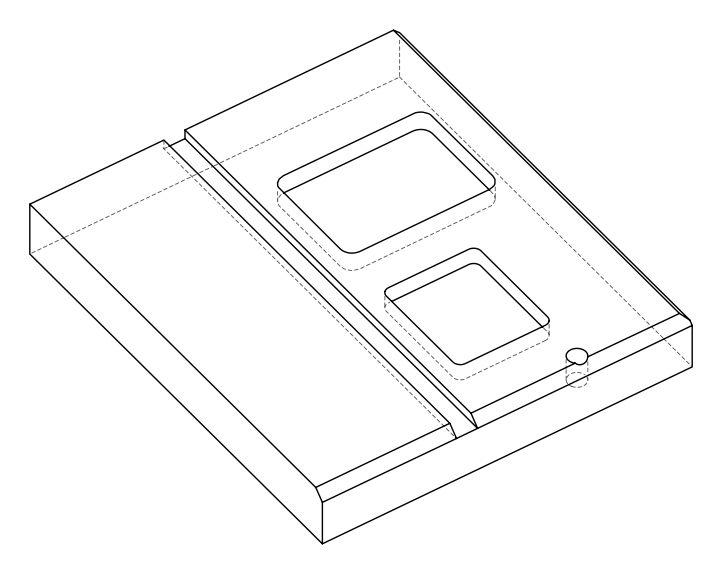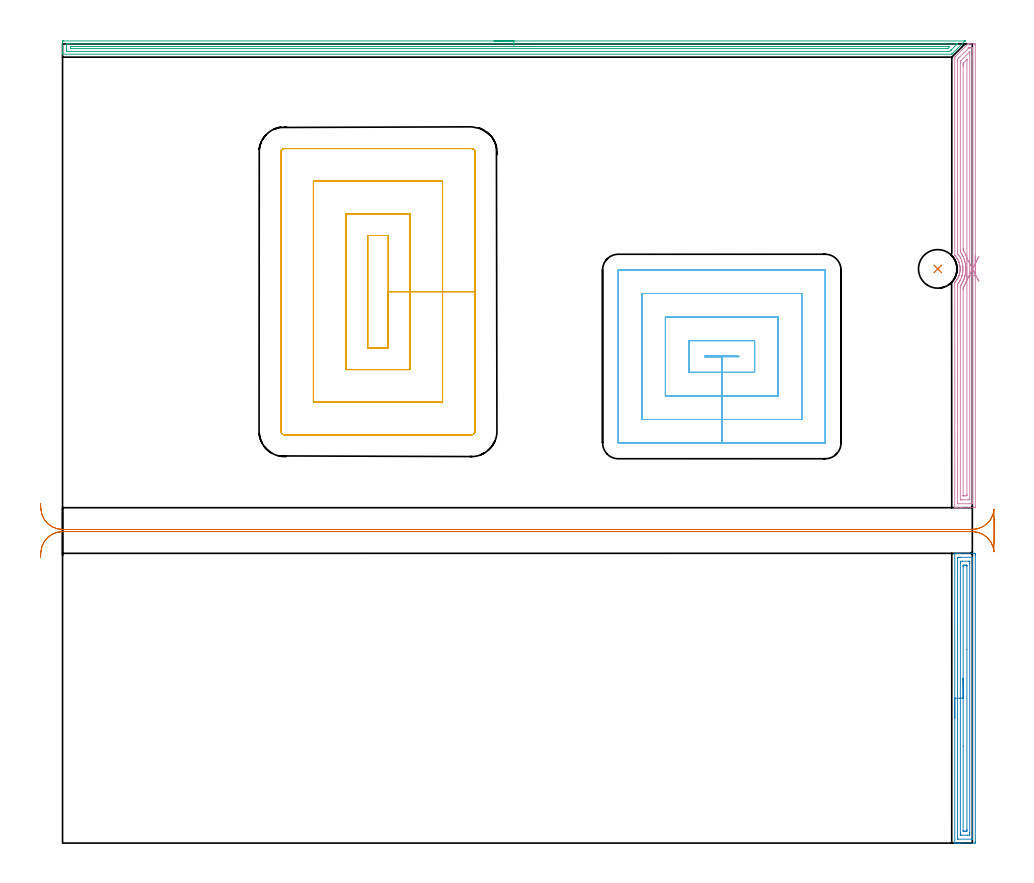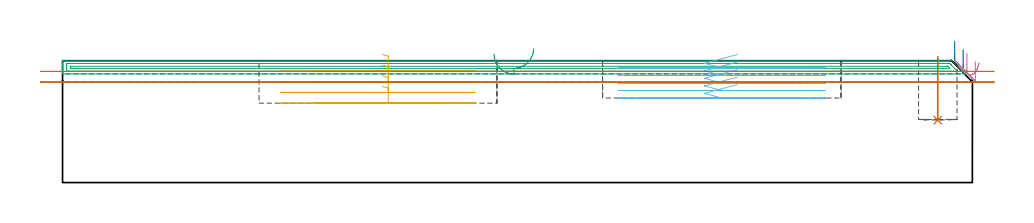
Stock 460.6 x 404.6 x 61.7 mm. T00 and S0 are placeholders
(PLAN: 7 operations, 4 tool changes, 49.4 min)
(1 INDEXABLE_INSERT_DRILL_BLIND_HOLE_FROM_SOLID | STEP1POCKET | NXT0302_010 | 0.13 min | 8904 mm3)
(2 AREA_MILL | FG_CHAMFER_SURFACE | UGT0205_001 | 4.93 min | 8256 mm3)
(3 AREA_MILL_1 | FG_CHAMFER_SURFACE_1 | UGT0205_001 | 11.07 min | 10335 mm3)
(4 AREA_MILL_2 | FG_CHAMFER_SURFACE_2 | UGT0205_001 | 7.76 min | 12817 mm3)
(5 MILL_RECTANGULAR_POCKET | POCKET_RECTANGULAR_STRAIGHT | UGT0201_105 | Follow Part, ap 5.5, ae 75% | 10.46 min | 429048 mm3)
(6 MILL_RECTANGULAR_POCKET_1 | POCKET_RECTANGULAR_STRAIGHT_1 | UGT0201_134 | Follow Part, ap 3.975, ae 75% | 11.01 min | 235134 mm3)
(7 MILL_RECTANGULAR_SLOT | SLOT_RECTANGULAR | UGT0201_105 | Follow Part, ap 5.5, ae 75% | 4.07 min | 114294 mm3)
(TOOL NXT0302_010 | Index. Insert Drill 19.5mm [880-D1950L25-05] | D19.5 PA176 FL98 Z2)
(TOOL UGT0205_001 | Chamfer Mill 20 x 3 x 45 deg. | D20 FL50 Z2)
(TOOL UGT0201_105 | End Mill 22 mm | D22 FL25 Z2)
(TOOL UGT0201_134 | Carbide End Mill 15.9 | D15.9 FL30 Z4)
(OP 1 INDEXABLE_INSERT_DRILL_BLIND_HOLE_FROM_SOLID)
G17 G21 G94 G90
T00 M6
G54
G17 G0 G90 X443.1 Y290.7 S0 M3
G43 Z71.7 H1
G94 G81 G98 Z31.6 F250. R63.7
G80
M5
M2
(OP 2 AREA_MILL)
G17 G21 G94 G90
T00 M6
G54
G17 G0 G90 X451.7 Y63.35 S1061 M3
G43 Z71.7 H0
G94 G1 Y63.388 Z70.828 F250.
Y63.502 Z69.963
Y63.691 Z69.112
Y63.953 Z68.28
Y64.287 Z67.474
Y64.69 Z66.7
Y65.158 Z65.964
Y65.69 Z65.272
Y66.279 Z64.629
Y66.922 Z64.04
Y67.614 Z63.508
Y68.35 Z63.04
Y69.124 Z62.637
Y69.93 Z62.303
Y70.762 Z62.041
Y71.613 Z61.852
Y72.478 Z61.738
Y73.35 Z61.7
Y146.539
X451.702 Y146.69 Z61.688
X451.835 Y146.698 Z61.557
X451.973 Y146.7 Z61.426
X452.326 Z61.074
X452.956 Z60.438
X454.148 Z59.249
X454.709 Z58.685
X461.124 Z52.273
X461.72 Y146.695 Z51.677
X462.092 Y146.69 Z51.305
X462.097 Y146.477 Z51.302
X462.1 Y146.093 Z51.3
Y145.706
X462.099 Y0.607 Z51.301
X462.097 Y0.223 Z51.302
X462.092 Y0.01 Z51.305
X461.72 Y0. Z51.677
X454.709 Z58.685
X454.148 Z59.249
X453.833 Z59.563
X453.272 Z60.124
X452.956 Z60.438
X451.973 Z61.426
X451.836 Z61.556
X451.819 Y0.001 Z61.573
X451.702 Y0.01 Z61.688
X451.7 Y0.161 Z61.7
Y73.35
X453.114 Z60.286
X453.115 Y144.147 Z60.285
X453.116 Y144.308 Z60.284
X453.121 Y144.664 Z60.279
X453.457 Y144.691 Z59.943
X453.833 Y144.697 Z59.567
X454.324 Y144.7 Z59.076
X454.709 Z58.691
X460.459 Z52.941
X460.623 Y144.698 Z52.777
X460.652 Y144.695 Z52.748
X460.677 Y144.691 Z52.723
X460.679 Y144.654 Z52.721
X460.684 Y144.47 Z52.716
X460.685 Y144.308 Z52.715
X460.686 Y143.576 Z52.714
Y2.553
X460.685 Y2.392 Z52.715
X460.681 Y2.027 Z52.719
X460.679 Y2.013 Z52.721
X460.651 Y2.008 Z52.749
X460.583 Y2.003 Z52.817
X460.48 Y2.001 Z52.92
X460.352 Y2. Z53.048
X453.341 Z60.059
X453.177 Y2.002 Z60.223
X453.148 Y2.005 Z60.252
X453.123 Y2.009 Z60.277
X453.121 Y2.046 Z60.279
X453.116 Y2.23 Z60.284
X453.115 Y2.392 Z60.285
X453.114 Y3.124 Z60.286
Y73.35
X454.528 Z58.872
X454.529 Y141.63 Z58.871
X454.53 Y141.813 Z58.87
X454.535 Y142.523 Z58.865
X454.542 Y142.693 Z58.858
X455.585 Y142.7 Z57.815
X458.918 Y142.699 Z54.482
X459.091 Y142.695 Z54.309
X459.258 Y142.69 Z54.142
X459.265 Y142.523 Z54.135
X459.268 Y142.342 Z54.132
X459.271 Y141.63 Z54.129
X459.272 Y141.446 Z54.128
X459.271 Y5.07 Z54.129
X459.27 Y4.887 Z54.13
X459.264 Y4.177 Z54.136
X459.258 Y4.007 Z54.142
X458.215 Y4. Z55.185
X454.882 Y4.001 Z58.518
X454.709 Y4.005 Z58.691
X454.542 Y4.01 Z58.858
X454.535 Y4.177 Z58.865
X454.532 Y4.358 Z58.868
X454.529 Y5.07 Z58.871
X454.528 Y5.254 Z58.872
Y73.35
X455.943 Z57.457
Y139.845
X455.944 Y140.372 Z57.456
X455.947 Y140.55 Z57.453
X455.949 Y140.682 Z57.451
X456.043 Y140.69 Z57.357
X456.462 Y140.699 Z56.938
X456.499 Y140.7 Z56.901
X457.338 Z56.062
X457.376 Z56.024
X457.755 Y140.692 Z55.645
X457.844 Y140.69 Z55.556
X457.85 Y140.633 Z55.55
X457.853 Y140.568 Z55.547
X457.856 Y140.21 Z55.544
X457.857 Y98.036 Z55.543
Y6.855
X457.856 Y6.328 Z55.544
X457.853 Y6.15 Z55.547
X457.85 Y6.018 Z55.55
X457.757 Y6.01 Z55.643
X457.338 Y6.001 Z56.062
X457.301 Y6. Z56.099
X456.462 Z56.938
X456.424 Z56.976
X456.045 Y6.007 Z57.355
X455.956 Y6.01 Z57.444
X455.95 Y6.067 Z57.45
X455.947 Y6.132 Z57.453
X455.944 Y6.49 Z57.456
X455.943 Y49.084 Z57.457
Y73.35
Y74.222 Z57.495
Y75.086 Z57.609
Y75.938 Z57.798
Y76.77 Z58.06
Y77.576 Z58.394
Y78.35 Z58.797
Y79.086 Z59.266
Y79.778 Z59.797
Y80.421 Z60.386
Y81.01 Z61.029
Y81.541 Z61.722
Y82.01 Z62.457
Y82.413 Z63.231
Y82.747 Z64.037
Y83.009 Z64.869
Y83.198 Z65.721
Y83.312 Z66.586
Y83.35 Z67.457
G0 Z71.7
M5
M2
(OP 3 AREA_MILL_1)
G17 G21 G94 G90
T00 M6
G54
G17 G0 G90 X218.45 Y406.1 S1061 M3
G43 Z71.7 H0
Z65.
G94 G1 X218.488 Z64.128 F250.
X218.602 Z63.264
X218.791 Z62.412
X219.053 Z61.58
X219.387 Z60.774
X219.79 Z60.
X220.259 Z59.264
X220.79 Z58.572
X221.379 Z57.929
X222.022 Z57.34
X222.714 Z56.808
X223.45 Z56.34
X224.224 Z55.937
X225.03 Z55.603
X225.862 Z55.341
X226.714 Z55.152
X227.578 Z55.038
X228.45 Z55.
X456.756
X456.804 Y406.098 Z54.998
X456.865 Y406.096 Z54.996
X456.878 Y406.093 Z54.998
X456.883 Y406.091 Z54.999
X456.859 Y406.055 Z55.036
X456.771 Y405.969 Z55.126
X456.727 Y405.926 Z55.172
X450.473 Y399.673 Z61.426
X450.276 Y399.477 Z61.619
X450.195 Y399.403 Z61.689
X450.026 Y399.4 Z61.7
X0.173
X0.01 Y399.402 Z61.688
X0.003 Y399.515 Z61.577
X0. Y399.634 Z61.466
Y399.9 Z61.2
Y400.573 Z60.522
Y401.781 Z59.316
Y402.315 Z58.78
Y405.531 Z55.566
X0.004 Y405.798 Z55.299
X0.01 Y406.094 Z55.003
X0.312 Y406.097 Z55.001
X0.62 Y406.1 Z55.
X228.45
Y404.686 Z56.414
X452.507 Y404.685 Z56.415
X452.707
X452.958 Y404.682 Z56.418
X453.008 Y404.679 Z56.421
X452.99 Y404.651 Z56.449
X452.812 Y404.466 Z56.634
X452.707 Y404.357 Z56.743
X449.908 Y401.559 Z59.541
X449.792 Y401.444 Z59.656
X449.462 Y401.123 Z59.977
X449.133 Y400.821 Z60.279
X448.881 Y400.818 Z60.282
X448.239 Y400.815 Z60.285
X447.992 Y400.814 Z60.286
X3.052
X2.406 Y400.815 Z60.285
X2.156 Y400.817 Z60.283
X2.052 Y400.821 Z60.279
X2.01 Y400.824 Z60.276
X2.008 Y400.848 Z60.252
X2.002 Y400.967 Z60.133
X2. Y401.444 Z59.656
Y401.84 Z59.26
X2.002 Y404.45 Z56.65
X2.007 Y404.584 Z56.516
X2.013 Y404.679 Z56.421
X2.084 Y404.68 Z56.42
X2.406 Y404.684 Z56.416
X2.654 Y404.685 Z56.415
X3.3 Y404.686 Z56.414
X228.45
Y403.272 Z57.828
X449.079 Y403.271 Z57.829
X449.133 Y403.268 Z57.832
X449.145 Y403.266 Z57.834
X449.142 Y403.252 Z57.848
X449.133 Y403.234 Z57.866
X448.215 Y402.315 Z58.785
X448.164 Y402.265 Z58.835
X448.139 Y402.245 Z58.855
X448.128 Y402.238 Z58.862
X448.053 Y402.235 Z58.865
X447.7 Y402.23 Z58.87
X447.523 Y402.229 Z58.871
X447.434 Y402.228 Z58.872
X4.193 Y402.229 Z58.871
X4.105 Y402.23 Z58.87
X4.047 Y402.233 Z58.867
X4.01 Y402.236 Z58.864
X4.007 Y402.253 Z58.847
X4.003 Y402.315 Z58.785
X4.001 Y402.502 Z58.598
X4.01 Y403.185 Z57.915
X4.025 Y403.265 Z57.835
X4.108 Y403.269 Z57.831
X4.193 Y403.27 Z57.83
X4.998 Y403.272 Z57.828
X228.45
X229.322 Z57.867
X230.187 Z57.98
X231.038 Z58.169
X231.87 Z58.432
X232.676 Z58.765
X233.45 Z59.168
X234.186 Z59.637
X234.878 Z60.168
X235.521 Z60.757
X236.11 Z61.401
X236.642 Z62.093
X237.11 Z62.828
X237.513 Z63.602
X237.847 Z64.408
X238.109 Z65.24
X238.298 Z66.092
X238.412 Z66.957
X238.45 Z67.828
G0 Z71.7
M5
M2
(OP 4 AREA_MILL_2)
G17 G21 G94 G90
T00 M6
G54
G17 G0 G90 X462.1 Y297.2 S1061 M3
G43 Z71.7 H0
Z61.3
G94 G1 Y297.162 Z60.428 F250.
Y297.048 Z59.564
Y296.859 Z58.712
Y296.597 Z57.88
Y296.263 Z57.074
Y295.86 Z56.3
Y295.392 Z55.564
Y294.86 Z54.872
Y294.271 Z54.229
Y293.628 Z53.64
Y292.936 Z53.109
Y292.2 Z52.64
Y291.426 Z52.237
Y290.62 Z51.903
Y289.788 Z51.641
Y288.936 Z51.452
Y288.072 Z51.338
Y287.2 Z51.3
Y170.394
X462.094 Y169.884 Z51.303
X462.091 Y169.81 Z51.306
X462.012 Y169.8 Z51.385
X455.585 Z57.809
X455.001 Z58.397
X454.709 Z58.688
X452.956 Z60.438
X452.374 Z61.025
X452.08 Z61.319
X451.953 Z61.446
X451.826 Z61.566
X451.819 Y169.801 Z61.573
X451.702 Y169.81 Z61.688
X451.7 Y169.948 Z61.7
Y283.633
X451.704 Y283.868 Z61.689
X451.878 Y284.068 Z61.522
X451.881 Y284.071 Z61.519
X452.251 Y284.512 Z61.148
X452.604 Y284.965 Z60.794
X452.664 Y285.052 Z60.733
X452.717 Y285.126 Z60.681
X452.949 Y285.489 Z60.447
X453.082 Y285.714 Z60.312
X453.17 Y285.859 Z60.226
X453.175 Y285.869 Z60.221
X453.25 Y286.011 Z60.146
X453.399 Y286.291 Z60.
X453.621 Y286.753 Z59.775
X453.747 Y287.069 Z59.65
X453.797 Y287.198 Z59.598
X453.833 Y287.293 Z59.566
X453.958 Y287.647 Z59.438
X454.091 Y288.092 Z59.306
X454.187 Y288.469 Z59.213
X454.205 Y288.541 Z59.195
X454.292 Y288.987 Z59.104
X454.362 Y289.435 Z59.036
X454.395 Y289.739 Z59.005
X454.408 Y289.875 Z58.988
Y289.882 Z58.987
X454.431 Y290.239 Z58.966
X454.436 Y290.329 Z58.96
X454.438 Y290.523 Z58.956
X454.44 Y290.644 Z58.954
X454.441 Y290.714 Z58.951
X454.443 Y290.776 Z58.953
X454.429 Y291.223 Z58.968
X454.393 Y291.658 Z58.998
X454.392 Y291.671 Z59.
X454.374 Y291.834 Z59.022
X454.341 Y292.117 Z59.059
X454.261 Y292.579 Z59.138
X454.168 Y292.996 Z59.225
X454.165 Y293.011 Z59.229
X454.146 Y293.091 Z59.252
X454.125 Y293.171 Z59.274
X454.048 Y293.46 Z59.352
X453.911 Y293.887 Z59.485
X453.906 Y293.905 Z59.491
X453.831 Y294.113 Z59.569
X453.764 Y294.29 Z59.632
X453.746 Y294.333 Z59.649
X453.611 Y294.671 Z59.788
X453.552 Y294.799 Z59.847
X453.326 Y295.249 Z60.071
X453.18 Y295.515 Z60.219
X453.082 Y295.693 Z60.317
X452.957 Y295.893 Z60.443
X452.718 Y296.273 Z60.682
X452.607 Y296.432 Z60.793
X452.573 Y296.478 Z60.827
X452.493 Y296.587 Z60.907
X452.152 Y297.008 Z61.246
X451.823 Y297.392 Z61.576
X451.753 Y297.469 Z61.646
X451.751 Y297.471 Z61.648
X451.707 Y297.526 Z61.693
X451.7 Y297.9 Z61.7
Y397.764
X451.703 Y397.895 Z61.689
X451.788 Y397.989 Z61.609
X458.264 Y404.464 Z55.136
X458.288 Y404.489 Z55.11
X458.398 Y404.59 Z54.994
X458.503 Y404.599 Z54.89
X458.768 Y404.6 Z54.63
X458.798 Z54.601
X459.384 Z54.015
X459.967 Z53.428
X461.135 Z52.262
X461.72 Y404.595 Z51.674
X462.091 Y404.59 Z51.304
X462.095 Y404.388 Z51.301
X462.099 Y404.006
X462.1 Y287.2 Z51.3
X460.686 Z52.714
Y173.069
X460.685 Y172.339 Z52.715
X460.683 Y172.177 Z52.717
X460.679 Y171.822 Z52.721
X460.332 Y171.807 Z53.068
X459.967 Y171.802 Z53.433
X459.462 Y171.8 Z53.938
X459.091 Z54.309
X453.327 Y171.801 Z60.073
X453.175 Y171.803 Z60.225
X453.149 Y171.805 Z60.251
X453.127 Y171.809 Z60.273
X453.121 Y171.839 Z60.279
X453.117 Y172.014 Z60.283
X453.115 Y172.177 Z60.285
X453.114 Y172.908 Z60.286
Y176.308
Y281.85
X453.116 Y282.58 Z60.284
X453.118 Y282.742 Z60.282
X453.121 Y282.92 Z60.279
X453.221 Y283.052 Z60.179
X453.66 Y283.633 Z59.74
X453.706 Y283.698 Z59.694
X453.732 Y283.736 Z59.668
X453.833 Y283.893 Z59.567
X454.072 Y284.282 Z59.328
X454.217 Y284.525 Z59.183
X454.393 Y284.846 Z59.007
X454.69 Y285.417 Z58.71
X454.692 Y285.422 Z58.708
X454.709 Y285.459 Z58.691
X455.058 Y286.308 Z58.342
X455.199 Y286.702 Z58.201
X455.36 Y287.2 Z58.04
X455.381 Y287.269 Z58.019
X455.398 Y287.327 Z58.002
X455.411 Y287.378 Z57.989
X455.585 Y288.092 Z57.815
Y288.095
X455.714 Y288.853 Z57.686
X455.733 Y288.983 Z57.667
X455.808 Y289.648 Z57.592
X455.822 Y289.875 Z57.578
X455.848 Y290.499 Z57.552
X455.852 Y290.767 Z57.548
X455.832 Y291.408 Z57.568
X455.813 Y291.658 Z57.587
X455.784 Y291.998 Z57.616
X455.738 Y292.395 Z57.662
X455.714 Y292.55 Z57.686
X455.585 Y293.293 Z57.815
X455.544 Y293.483 Z57.856
X455.313 Y294.333 Z58.087
X455.185 Y294.741 Z58.215
X455.008 Y295.225 Z58.392
X454.709 Y295.936 Z58.691
X454.624 Y296.116 Z58.776
X454.537 Y296.292 Z58.863
X454.139 Y297.008 Z59.261
X453.833 Y297.495 Z59.567
X453.559 Y297.9 Z59.841
X453.401 Y298.113 Z59.999
X453.181 Y298.408 Z60.219
X453.121 Y298.498 Z60.279
X453.119 Y298.54 Z60.281
X453.116 Y298.629 Z60.284
X453.115 Y298.791 Z60.285
X453.114 Y299.522 Z60.286
X453.115 Y395.82 Z60.285
Y395.981
X453.121 Y396.705 Z60.279
X453.129 Y396.873 Z60.271
X453.922 Y397.673 Z59.478
X458.472 Y402.223 Z54.928
X458.788 Y402.531 Z54.612
X458.832 Y402.57 Z54.568
X458.861 Y402.59 Z54.539
X458.906 Y402.593 Z54.494
X459.091 Y402.597 Z54.309
X459.596 Y402.6 Z53.804
X459.967 Z53.433
X460.473 Z52.927
X460.625 Y402.597 Z52.775
X460.65 Y402.595 Z52.75
X460.673 Y402.591 Z52.727
X460.679 Y402.561 Z52.721
X460.683 Y402.386 Z52.717
X460.685 Y402.223 Z52.715
X460.686 Y401.491 Z52.714
Y397.92
Y287.2
X459.271 Z54.129
Y173.961
X459.269 Y173.869 Z54.131
X459.267 Y173.824 Z54.133
X459.265 Y173.81 Z54.135
X459.244 Y173.805 Z54.156
X459.091 Y173.802 Z54.309
X458.372 Y173.8 Z55.028
X455.743 Z57.657
X454.867 Z58.533
X454.709 Y173.803 Z58.691
X454.552 Y173.808 Z58.848
X454.536 Y173.81 Z58.864
X454.533 Y173.82 Z58.867
X454.53 Y173.851 Z58.87
X454.529 Y173.899 Z58.871
X454.528 Y173.961 Z58.872
X454.529 Y281.142 Z58.871
X454.533 Y281.85 Z58.867
X454.534 Y282.028 Z58.866
X454.709 Y282.29 Z58.691
X454.886 Y282.562 Z58.514
X455. Y282.742 Z58.4
X455.223 Y283.11 Z58.177
X455.524 Y283.633 Z57.876
X455.546 Y283.674 Z57.854
X455.585 Y283.751 Z57.815
X455.839 Y284.267 Z57.561
X455.954 Y284.525 Z57.446
X456.107 Y284.886 Z57.293
X456.327 Y285.417 Z57.073
X456.365 Y285.516 Z57.035
X456.462 Y285.788 Z56.938
X456.586 Y286.182 Z56.814
X456.623 Y286.308 Z56.777
X456.779 Y286.877 Z56.621
X456.857 Y287.2 Z56.543
X456.948 Y287.597 Z56.452
X457.037 Y288.092 Z56.363
X457.082 Y288.352 Z56.318
X457.167 Y288.983 Z56.233
X457.185 Y289.139 Z56.215
X457.218 Y289.488 Z56.182
X457.243 Y289.875 Z56.157
X457.248 Y289.967 Z56.152
X457.269 Y290.767 Z56.131
Y290.837
X457.236 Y291.658 Z56.164
X457.229 Y291.769 Z56.171
X457.152 Y292.55 Z56.248
X457.125 Y292.767 Z56.275
X457.012 Y293.442 Z56.388
X456.937 Y293.849 Z56.463
X456.823 Y294.333 Z56.577
X456.638 Y295.046 Z56.762
X456.584 Y295.225 Z56.816
X456.462 Y295.607 Z56.938
X456.274 Y296.116 Z57.126
X456.149 Y296.434 Z57.251
X455.901 Y297.008 Z57.499
X455.585 Y297.636 Z57.815
X455.446 Y297.9 Z57.954
X455.271 Y298.22 Z58.129
X454.911 Y298.791 Z58.489
X454.535 Y299.381 Z58.865
X454.533 Y299.499 Z58.867
X454.53 Y299.683 Z58.87
X454.529 Y299.866 Z58.871
X454.528 Y300.575 Z58.872
X454.529 Y395.273 Z58.871
X454.53 Y395.627 Z58.87
X454.534 Y395.803 Z58.866
X454.535 Y395.821 Z58.865
X454.548 Y395.839 Z58.852
X454.586 Y395.883 Z58.814
X454.68 Y395.981 Z58.72
X459.198 Y400.498 Z54.202
X459.218 Y400.516 Z54.182
X459.249 Y400.539 Z54.151
X459.265 Y400.549 Z54.135
X459.267 Y400.53 Z54.133
X459.27 Y400.439 Z54.13
X459.271 Y400.346 Z54.129
X459.272 Y400.255 Z54.128
X459.271 Y287.2 Z54.129
X457.85 Y285.244 Z55.55
X457.851 Y285.237 Z55.549
X457.856 Y285.062 Z55.544
X457.857 Y284.995 Z55.543
Y176.636
X457.854 Y176.111 Z55.546
X457.85 Y175.932 Z55.55
X457.845 Y175.81 Z55.555
X457.283 Y175.8 Z56.117
X456.407 Z56.993
X456.053 Y175.804 Z57.347
X455.965 Y175.808 Z57.435
X455.949 Y175.811 Z57.451
X455.947 Y175.823 Z57.453
X455.944 Y175.853 Z57.456
X455.943 Y175.921 Z57.457
Y280.067
X455.944 Y280.594 Z57.456
X455.947 Y280.958 Z57.453
X455.95 Y281.219 Z57.45
X456.046 Y281.381 Z57.354
X456.327 Y281.85 Z57.073
X456.377 Y281.936 Z57.023
X456.462 Y282.087 Z56.938
X456.689 Y282.51 Z56.711
X456.809 Y282.742 Z56.591
X456.987 Y283.099 Z56.413
X457.23 Y283.633 Z56.17
X457.263 Y283.709 Z56.137
X457.338 Y283.887 Z56.062
X457.52 Y284.34 Z55.88
X457.592 Y284.525 Z55.808
X457.713 Y284.859 Z55.687
X457.821 Y285.173 Z55.579
X457.844 Y285.233 Z55.556
X457.85 Y285.244 Z55.55
X458.222 Y285.961 Z55.22
X458.606 Y286.7 Z54.961
X458.999 Y287.457 Z54.776
X459.398 Y288.225 Z54.666
X459.799 Y288.998 Z54.632
X460.201 Y289.772 Z54.674
X460.599 Y290.539 Z54.792
X460.991 Y291.294 Z54.985
X461.374 Y292.031 Z55.251
X461.745 Y292.745 Z55.588
X462.101 Y293.43 Z55.995
X462.439 Y294.081 Z56.467
X462.757 Y294.694 Z57.001
X463.052 Y295.262 Z57.593
X463.322 Y295.783 Z58.239
X463.565 Y296.251 Z58.933
X463.78 Y296.664 Z59.671
X463.964 Y297.019 Z60.447
G0 X463.995 Y284.347 Z60.423
G1 X463.81 Y284.702 Z59.648
X463.594 Y285.116 Z58.91
X463.349 Y285.584 Z58.217
X463.078 Y286.105 Z57.572
X462.781 Y286.674 Z56.98
X462.462 Y287.286 Z56.447
X462.122 Y287.937 Z55.976
X461.765 Y288.622 Z55.57
X461.393 Y289.336 Z55.234
X461.009 Y290.073 Z54.969
X460.615 Y290.827 Z54.777
X460.215 Y291.594 Z54.661
X459.812 Y292.367 Z54.62
X459.409 Y293.139 Z54.655
X459.009 Y293.907 Z54.766
X458.615 Y294.662 Z54.952
X458.23 Y295.401 Z55.212
X457.857 Y296.116 Z55.543
X457.854 Y296.121 Z55.546
X457.665 Y296.676 Z55.735
X457.54 Y297.008 Z55.86
X457.338 Y297.518 Z56.062
X457.175 Y297.9 Z56.225
X457.04 Y298.203 Z56.36
X456.737 Y298.791 Z56.663
X456.462 Y299.302 Z56.938
X456.247 Y299.683 Z57.153
X455.95 Y300.204 Z57.45
X455.947 Y300.575 Z57.453
X455.944 Y301.102 Z57.456
X455.943 Y393.306 Z57.457
Y393.834
X455.945 Y394.198 Z57.455
X455.949 Y394.72 Z57.451
X455.962 Y394.801 Z57.438
X456.021 Y394.864 Z57.379
X456.239 Y395.089 Z57.161
X457.677 Y396.527 Z55.723
X457.772 Y396.619 Z55.628
X457.838 Y396.679 Z55.562
X457.851 Y396.688 Z55.549
X457.853 Y396.662 Z55.547
X457.856 Y396.609 Z55.544
X457.857 Y396.524 Z55.543
Y396.344
Y296.116
X457.856 Y295.245 Z55.582
X457.855 Y294.38 Z55.697
X457.854 Y293.529 Z55.887
X457.853 Y292.697 Z56.151
X457.852 Y291.891 Z56.485
X457.851 Y291.118 Z56.889
X457.85 Y290.383 Z57.359
X457.849 Y289.691 Z57.891
X457.848 Y289.049 Z58.481
X457.847 Y288.46 Z59.125
Y287.93 Z59.818
X457.846 Y287.462 Z60.554
Y287.061 Z61.328
X457.845 Y286.728 Z62.135
Y286.466 Z62.967
Y286.279 Z63.819
X457.844 Y286.166 Z64.684
Y286.129 Z65.556
G0 Z71.7
M5
M2
(OP 5 MILL_RECTANGULAR_POCKET)
G17 G21 G94 G90
T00 M6
G54
G17 G0 G90 X161.971 Y250.7 S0 M3
G43 Z71.832 H0
Z64.832
G94 G1 X164.9 Z64.047 F250.
Y279.15 Z56.424
Y307.6 F500.
X154.5
Y250.7
X164.9
Y279.15
X175.9
Y318.6
X143.5
Y239.7
X175.9
Y279.15
X192.4
Y335.1
X127.
Y223.2
X192.4
Y279.15
X208.9
Y349.7
G3 X207. Y351.6 R1.9
G1 X112.4
G3 X110.5 Y349.7 R1.9
G1 Y208.6
G3 X112.4 Y206.7 R1.9
G1 X207.
G3 X208.9 Y208.6 R1.9
G1 Y279.15
Y280.15
G0 X161.971 Y250.7 Z59.424
G1 X164.9 Z58.639 F250.
Y279.15 Z51.016
Y307.6 F500.
X154.5
Y250.7
X164.9
Y279.15
X175.9
Y318.6
X143.5
Y239.7
X175.9
Y279.15
X192.4
Y335.1
X127.
Y223.2
X192.4
Y279.15
X208.9
Y349.7
G3 X207. Y351.6 R1.9
G1 X112.4
G3 X110.5 Y349.7 R1.9
G1 Y208.6
G3 X112.4 Y206.7 R1.9
G1 X207.
G3 X208.9 Y208.6 R1.9
G1 Y279.15
Y280.15
G0 X161.971 Y250.7 Z54.016
G1 X164.9 Z53.231 F250.
Y279.15 Z45.608
Y307.6 F500.
X154.5
Y250.7
X164.9
Y279.15
X175.9
Y318.6
X143.5
Y239.7
X175.9
Y279.15
X192.4
Y335.1
X127.
Y223.2
X192.4
Y279.15
X208.9
Y349.7
G3 X207. Y351.6 R1.9
G1 X112.4
G3 X110.5 Y349.7 R1.9
G1 Y208.6
G3 X112.4 Y206.7 R1.9
G1 X207.
G3 X208.9 Y208.6 R1.9
G1 Y279.15
Y280.15
G0 X161.971 Y250.7 Z48.608
G1 X164.9 Z47.823 F250.
Y279.15 Z40.2
Y307.6 F500.
X154.5
Y250.7
X164.9
Y279.15
X175.9
Y318.6
X143.5
Y239.7
X175.9
Y279.15
X192.4
Y335.1
X127.
Y223.2
X192.4
Y279.15
X208.9
Y349.7
G3 X207. Y351.6 R1.9
G1 X112.4
G3 X110.5 Y349.7 R1.9
G1 Y208.6
G3 X112.4 Y206.7 R1.9
G1 X207.
G3 X208.9 Y208.6 R1.9
G1 Y279.15
Y280.15
G0 Z71.832
M5
M2
(OP 6 MILL_RECTANGULAR_POCKET_1)
G17 G21 G94 G90
T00 M6
G54
G17 G0 G90 X341.652 Y246.425 S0 M3
G43 Z71.832 H0
Z64.832
G94 G1 X325.075 Z60.39 F250.
Y246.275 Z60.35
X333.75 Z58.026
X342.425 F500.
Y246.425
X325.075
Y246.275
X333.75
Y238.325
X350.375
Y254.375
X317.125
Y238.325
X333.75
Y226.4
X362.3
Y266.3
X305.2
Y226.4
X333.75
Y214.475
X374.225
Y278.225
X293.275
Y214.475
X333.75
Y202.55
X386.1
X386.13 Y202.548
X386.152 Y202.57
X386.15 Y202.6
Y290.1
X386.152 Y290.13
X386.13 Y290.152
X386.1 Y290.15
X281.4
X281.37 Y290.152
X281.348 Y290.13
X281.35 Y290.1
Y202.6
X281.348 Y202.57
X281.37 Y202.548
X281.4 Y202.55
X333.75
X334.75
G0 X341.652 Y246.425 Z61.026
G1 X325.075 Z56.584 F250.
Y246.275 Z56.544
X333.75 Z54.219
X342.425 F500.
Y246.425
X325.075
Y246.275
X333.75
Y238.325
X350.375
Y254.375
X317.125
Y238.325
X333.75
Y226.4
X362.3
Y266.3
X305.2
Y226.4
X333.75
Y214.475
X374.225
Y278.225
X293.275
Y214.475
X333.75
Y202.55
X386.1
X386.13 Y202.548
X386.152 Y202.57
X386.15 Y202.6
Y290.1
X386.152 Y290.13
X386.13 Y290.152
X386.1 Y290.15
X281.4
X281.37 Y290.152
X281.348 Y290.13
X281.35 Y290.1
Y202.6
X281.348 Y202.57
X281.37 Y202.548
X281.4 Y202.55
X333.75
X334.75
G0 X341.652 Y246.425 Z57.219
G1 X325.075 Z52.777 F250.
Y246.275 Z52.737
X333.75 Z50.413
X342.425 F500.
Y246.425
X325.075
Y246.275
X333.75
Y238.325
X350.375
Y254.375
X317.125
Y238.325
X333.75
Y226.4
X362.3
Y266.3
X305.2
Y226.4
X333.75
Y214.475
X374.225
Y278.225
X293.275
Y214.475
X333.75
Y202.55
X386.1
X386.13 Y202.548
X386.152 Y202.57
X386.15 Y202.6
Y290.1
X386.152 Y290.13
X386.13 Y290.152
X386.1 Y290.15
X281.4
X281.37 Y290.152
X281.348 Y290.13
X281.35 Y290.1
Y202.6
X281.348 Y202.57
X281.37 Y202.548
X281.4 Y202.55
X333.75
X334.75
G0 X341.652 Y246.425 Z53.413
G1 X325.075 Z48.971 F250.
Y246.275 Z48.931
X333.75 Z46.606
X342.425 F500.
Y246.425
X325.075
Y246.275
X333.75
Y238.325
X350.375
Y254.375
X317.125
Y238.325
X333.75
Y226.4
X362.3
Y266.3
X305.2
Y226.4
X333.75
Y214.475
X374.225
Y278.225
X293.275
Y214.475
X333.75
Y202.55
X386.1
X386.13 Y202.548
X386.152 Y202.57
X386.15 Y202.6
Y290.1
X386.152 Y290.13
X386.13 Y290.152
X386.1 Y290.15
X281.4
X281.37 Y290.152
X281.348 Y290.13
X281.35 Y290.1
Y202.6
X281.348 Y202.57
X281.37 Y202.548
X281.4 Y202.55
X333.75
X334.75
G0 X341.652 Y246.425 Z49.606
G1 X325.075 Z45.165 F250.
Y246.275 Z45.124
X333.75 Z42.8
X342.425 F500.
Y246.425
X325.075
Y246.275
X333.75
Y238.325
X350.375
Y254.375
X317.125
Y238.325
X333.75
Y226.4
X362.3
Y266.3
X305.2
Y226.4
X333.75
Y214.475
X374.225
Y278.225
X293.275
Y214.475
X333.75
Y202.55
X386.1
X386.13 Y202.548
X386.152 Y202.57
X386.15 Y202.6
Y290.1
X386.152 Y290.13
X386.13 Y290.152
X386.1 Y290.15
X281.4
X281.37 Y290.152
X281.348 Y290.13
X281.35 Y290.1
Y202.6
X281.348 Y202.57
X281.37 Y202.548
X281.4 Y202.55
X333.75
X334.75
G0 Z71.832
M5
M2
(OP 7 MILL_RECTANGULAR_SLOT)
G17 G21 G94 G90
T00 M6
G54
G17 G0 G90 X-11.191 Y144.52 S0 M3
G43 Z71.832 H0
Z56.3
G94 G1 X-10.97 Y147.512 F250.
G2 X0. Y157.7 R11. F500.
G1 X460.6
G2 X471.122 Y149.909 R11.
G1 X471.15 Y149.9
G3 X471.6 Y153.013 R11.
G1 Y163.434
G3 X471.142 Y166.574 R11.
G1 X471.114 Y166.565
G2 X460.6 Y158.8 R11.
G1 X0.
G2 X-10.97 Y168.988 R11.
G1 X-11.191 Y171.98 F250.
G0 Y144.52 Z50.9
G1 X-10.97 Y147.512
G2 X0. Y157.7 R11. F500.
G1 X460.6
G2 X471.57 Y147.512 R11.
G1 X471.6
Y168.988
X471.57
G2 X460.6 Y158.8 R11.
G1 X0.
G2 X-10.97 Y168.988 R11.
G1 X-11.191 Y171.98 F250.
G0 Z71.832
M5
M2
